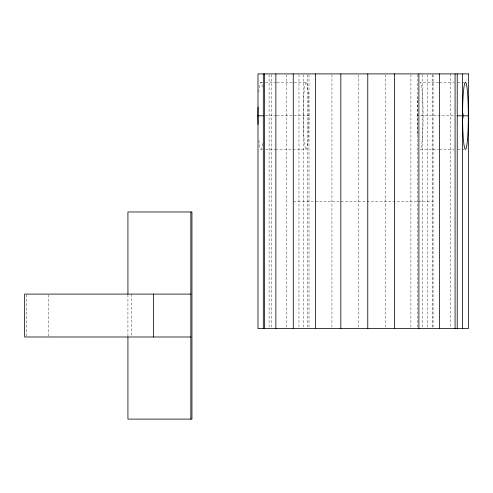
<?xml version="1.0" encoding="UTF-8"?>
<svg xmlns="http://www.w3.org/2000/svg" width="493" height="493" viewBox="0 0 493 493"><rect width="100%" height="100%" fill="white"/><g stroke="black" fill="none" stroke-linecap="round" stroke-linejoin="round"><path stroke-width="0.37" stroke-dasharray="2.46 1.85" d="M260.871 82.276L262.405 82.276M265.474 82.276L276.203 82.276M276.974 82.276L306.104 82.276A33.518 2.89 -90 0 1 308.994 115.793A33.518 2.89 90 0 1 306.104 149.305L276.974 149.305M438.628 82.276L420.227 82.276A33.518 2.89 90 0 1 423.117 115.793A33.518 2.89 -90 0 1 420.227 149.305L438.628 149.305M439.392 82.276L453.961 82.276M457.794 82.276L463.925 82.276M265.289 115.793L276.209 115.793M276.764 115.793L308.994 115.793M417.799 134.034A33.518 2.89 -90 0 1 417.337 115.793L454.164 115.793M260.871 149.305L262.405 149.305M265.474 149.305L276.203 149.305M439.392 149.305L453.961 149.305M457.794 149.305L463.925 149.305M293.649 201.255L432.681 201.255M450.46 73.895L450.46 327.845M433.064 74.665L433.064 327.845M432.681 74.659L432.681 327.845M427.351 74.659L427.351 327.845M422.661 74.665L422.661 327.845M417.337 74.659L417.337 327.845M410.903 74.665L410.903 327.845M385.495 74.665L385.495 327.845M358.559 74.665L358.559 327.845M331.937 74.665L331.937 327.845M308.994 74.659L308.994 327.845M307.447 74.665L307.447 327.845M303.663 74.665L303.663 327.845M298.98 74.659L298.98 327.845M286.753 74.665L286.753 327.845M271.261 74.665L271.261 327.845M269.104 74.659L269.104 327.845M131.545 294.093L131.545 336.226M127.927 294.857L127.927 336.226M48.431 294.857L48.431 336.226M26.486 294.857L26.486 336.226M258.825 92.092A33.518 2.89 -90 0 1 262.498 88.093M262.498 143.488A33.518 2.89 -90 0 1 258.825 139.488M417.337 115.793A33.518 2.89 90 0 1 417.799 97.546M306.104 82.276A33.518 2.89 -90 0 0 303.207 115.793A33.518 2.89 90 0 0 306.104 149.305"/><path stroke-width="0.74" d="M257.981 115.793L263.317 115.793M457.227 115.793L462.563 115.793M463.013 115.793L468.35 115.793M190.853 294.093L24.65 294.093L24.65 336.99L190.853 336.99M463.013 113.507L463.013 118.098M462.563 73.895L462.563 328.609M457.227 73.895L457.227 328.609M455.07 73.895L455.07 328.609M439.577 73.895L439.577 328.609M418.884 73.895L418.884 328.609M394.394 73.895L394.394 328.609M367.772 73.895L367.772 328.609M340.836 73.895L340.836 328.609M315.428 73.895L315.428 328.609M293.267 73.895L293.267 328.609M275.87 73.895L275.87 328.609M264.421 73.895L264.421 328.609M263.317 73.895L263.317 328.609M190.853 211.978L190.853 419.105M153.483 294.093L153.483 336.99M127.927 294.093L127.927 211.978L191.943 211.978L191.943 419.105L127.927 419.105L127.927 336.99M258.079 124.464A33.518 2.89 -90 0 1 258.079 107.117M468.35 73.895L257.981 73.895L257.981 328.609L468.35 328.609L468.35 73.895M467.506 139.488A33.518 2.89 -90 0 0 466.205 83.416A33.518 2.89 -90 0 0 462.662 124.464A33.518 2.89 -90 0 0 467.506 139.488"/></g></svg>
